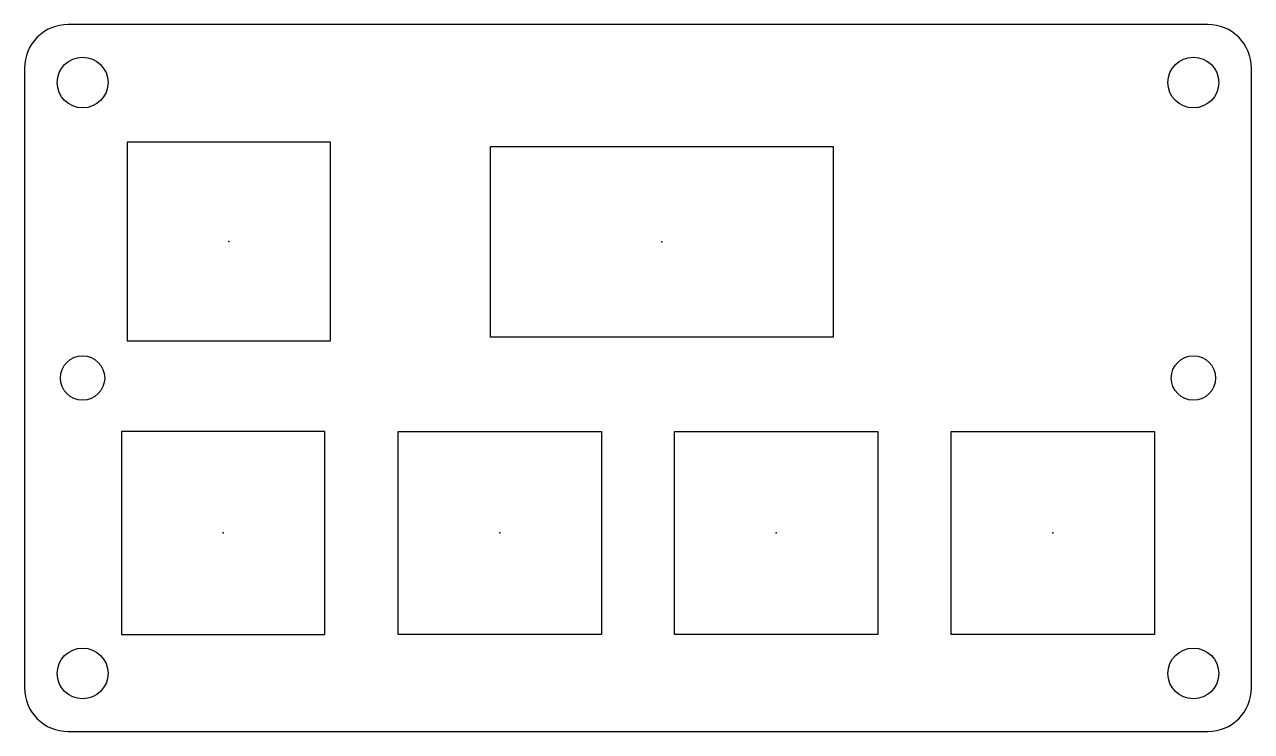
# Model space of a CAD drawing. Header units: millimetres. Extents: x -41.7 to 42.8, y -24.4 to 24.4.
import ezdxf

# ---------------------------------------------------------------- set-up
doc = ezdxf.new("R2010")
doc.units = ezdxf.units.MM
doc.layers.get('0').update_dxf_attribs({"linetype": 'CONTINUOUS'})

msp = doc.modelspace()

# ---------------------------------------------------------------- linework, layer by layer
msp.add_lwpolyline([(-38.673, 24.368, 0.414214), (-41.673, 21.368), (-41.673, -21.368, 0.414214), (-38.673, -24.368), (39.847, -24.368, 0.414214), (42.847, -21.368), (42.847, 21.368, 0.414214), (39.847, 24.368)], format="xyb", close=True)
for points in [[(-34.603, 2.568), (-20.603, 2.568), (-20.603, 16.268), (-34.603, 16.268)], [(14.027, 2.813), (-9.573, 2.813), (-9.573, 15.963), (14.027, 15.963)], [(-9.573, 15.963), (14.027, 15.963), (14.027, 2.813), (-9.573, 2.813)], [(-20.988, -3.683), (-34.988, -3.683), (-34.988, -17.683), (-20.988, -17.683)], [(-1.938, -17.683), (-15.938, -17.683), (-15.938, -3.683), (-1.938, -3.683)], [(17.112, -17.683), (3.112, -17.683), (3.112, -3.683), (17.112, -3.683)], [(36.162, -17.683), (22.162, -17.683), (22.162, -3.683), (36.162, -3.683)]]:
    msp.add_lwpolyline(points, close=True)
for centre, radius in [((-37.673, 20.368), 1.75), ((38.847, 20.368), 1.75), ((-37.673, 0), 1.525), ((38.847, 0), 1.525), ((-37.673, -20.368), 1.75), ((38.847, -20.368), 1.75)]:
    msp.add_circle(centre, radius)
for p in [(-27.603, 9.418), (2.227, 9.388), (2.227, 9.388), (-27.988, -10.683), (-8.938, -10.683), (10.112, -10.683), (29.162, -10.683)]:
    msp.add_point(p)

doc.saveas('drawing.dxf')
